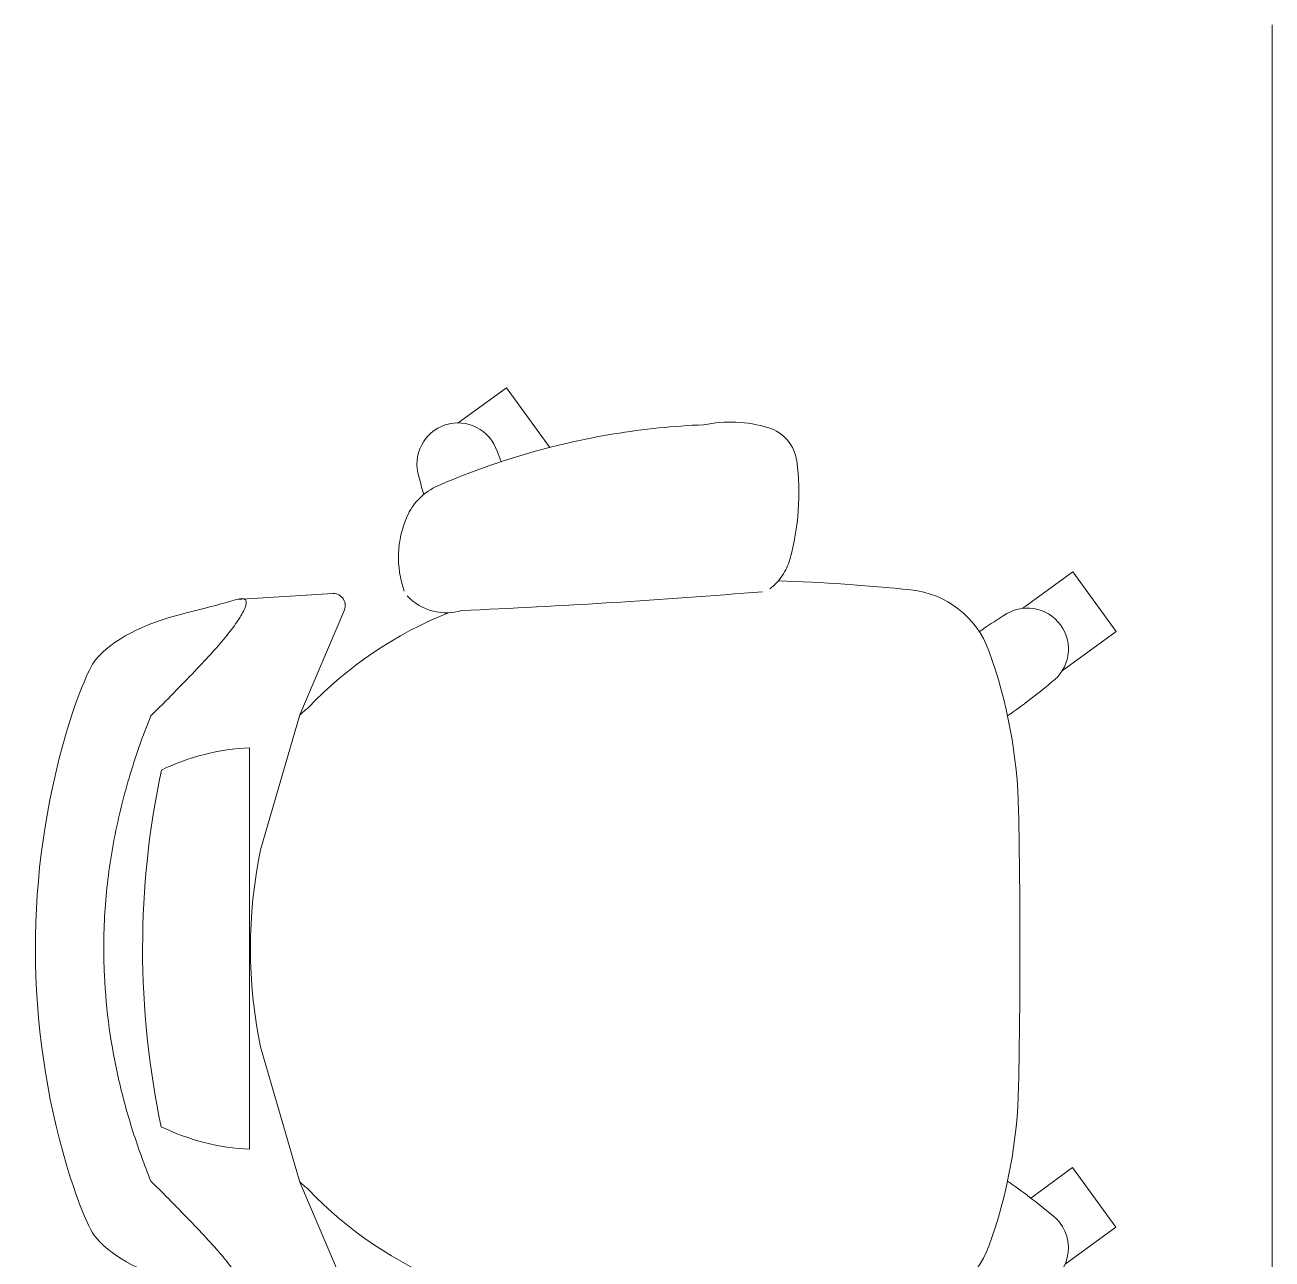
# Model space of a CAD drawing. Header units: inches. Extents: x -897 to 1409, y -1054 to 924.
# Drawn here: x 261.64 to 292.03, y 442.26 to 472.32 of the extents above; entities that cross this region are included whole.
import ezdxf

# ---------------------------------------------------------------- set-up
doc = ezdxf.new("R2010")
doc.units = ezdxf.units.IN
doc.header["$MEASUREMENT"] = 0
doc.layers.add('I-FURN', color=30, linetype='Continuous', lineweight=9)

# ---------------------------------------------------------------- blocks, each defined once
blk = doc.blocks.new('Workstation 3D - Workstation 3D-V96-7TH FLOOR TELECOM PLAN')
at = {"layer": 'I-FURN', "color": 53}
for p, q in [((14.651, 34.881), (14.5, 37.23)), ((1.109, 36.912), (10.891, 36.912)), ((3.6, 36.647), (0.305, 35.685)), ((8.4, 36.647), (11.695, 35.685)), ((-2.258, 34.596), (0.305, 35.685)), ((14.212, 34.616), (11.695, 35.685)), ((19.66, 30.653), (18.803, 31.832)), ((19.66, 30.653), (18.207, 29.597)), ((15.172, 16.854), (14.289, 18.07)), ((0.662, 16.859), (-0.08, 17.88)), ((-1.691, 17.043), (-0.791, 15.804)), ((13.72, 15.799), (12.766, 17.112)), ((0.662, 16.859), (-0.791, 15.804)), ((15.172, 16.854), (13.72, 15.799)), ((28.5, 12), (-28.5, 12))]:
    blk.add_line(p, q, dxfattribs=at)
for centre, radius, start, end in [((5.988, 18.599), 20.921, 77.9805, 101.9468), ((6.539, 36.677), 5.435, 153.919, 177.5258), ((5.461, 36.677), 5.435, 2.4742, 26.0163), ((6, 25.073), 11.82, 78.2823, 101.7177), ((2.53, 33.609), 3.042, 136.9863, 142.0953), ((9.47, 33.609), 3.042, 37.9047, 43.0137), ((6.8, 28.476), 9.671, 133.6094, 158.2559), ((5.2, 28.476), 9.671, 21.7801, 46.3906), ((14.352, 34.881), 0.299, 242.2107, 0), ((17.803, 31.835), 1, 287.9954, 107.9954), ((21.443, 17.166), 16.112, 104.1895, 105.8082), ((12.128, 45.843), 16.112, 290.8253, 291.8014), ((-29.475, 25.444), 44.454, 354.0007, 358.1762), ((-0.478, 21.035), 2.27, 185.9993, 250.0007), ((12.478, 21.035), 2.27, 289.9993, 354.0007), ((2.876, 30.251), 12.077, 250.0007, 268.9016), ((9.124, 30.251), 12.077, 271.0984, 289.9993), ((0.468, 9.965), 16.112, 32.1925, 34.6823), ((-1.294, 17.961), 1, 144.0015, 324.0015), ((13.294, 17.961), 1, 215.9985, 35.9985), ((-12.863, 27.688), 16.112, 320.1956, 324.991), ((24.863, 27.688), 16.112, 215.009, 219.8044), ((6, 193.176), 175.033, 268.90165, 271.09835)]:
    blk.add_arc(centre, radius, start, end, dxfattribs=at)
for centre, major_axis, ratio, start_param, end_param in [((6, 26.484), (-17.151, 0), 0.912367, 4.40136, 5.026573), ((1.083, 41.165), (2.191, 0.611), 0.13132, 1.709994, 2.907856), ((10.92, 41.177), (-2.189, 0.62), 0.126478, 3.441097, 4.597438), ((8.727, 16.87), (-9.205, 24.128), 0.265011, 0.099323, 0.367123), ((3.927, 16.63), (8.516, 24.381), 0.258653, 5.910526, 6.182415), ((10.888, 53.344), (-3.746, 16.5), 0.012487, 2.68195, 2.921986), ((9.13, 42.997), (-5.365, 5.982), 0.09349, 2.943874, 3.3392)]:
    blk.add_ellipse(centre, major_axis=major_axis, ratio=ratio, start_param=start_param, end_param=end_param, dxfattribs=at)
for points, knots in [([(11.67, 39.318), (11.174, 39.52), (10.162, 39.874), (8.588, 40.257), (6.976, 40.463), (5.023, 40.486), (3.195, 40.229), (1.533, 39.77), (0.727, 39.479), (0.33, 39.318)], [-1, -1, -1, -1, -0.861111, -0.722222, -0.583333, -0.444444, -0.222222, -0.111111, 0, 0, 0, 0]), ([(0.33, 39.318), (0.137, 39.121), (-0.237, 38.748), (-0.929, 38.073), (-1.524, 37.536), (-2.001, 37.178), (-2.195, 37.07), (-2.28, 37.033)], [-1, -1, -1, -1, -0.833333, -0.666667, -0.333333, -0.166667, 0, 0, 0, 0]), ([(14.28, 37.033), (14.195, 37.07), (14.001, 37.178), (13.524, 37.536), (12.928, 38.074), (12.237, 38.748), (11.863, 39.121), (11.67, 39.318)], [-1, -1, -1, -1, -0.833333, -0.666667, -0.333333, -0.166667, 0, 0, 0, 0]), ([(14.591, 33.073), (14.409, 32.902), (14.155, 32.47), (14.166, 31.971), (14.232, 31.749)], [-0.815548, -0.815548, -0.815548, -0.815548, -0.244346, 0.287587, 0.287587, 0.287587, 0.287587]), ([(18.759, 25.843), (18.729, 26.579), (18.578, 28.056), (18.08, 30.233), (17.57, 31.638), (17.272, 32.323)], [3.1822403, 3.1822403, 3.1822403, 3.1822403, 3.3042578, 3.427853, 3.5514483, 3.5514483, 3.5514483, 3.5514483]), ([(14.232, 31.749), (14.285, 30.532), (14.415, 28.085), (14.591, 25.641), (14.692, 24.413)], [0.04328253, 0.04328253, 0.04328253, 0.04328253, 0.06236378, 0.08167587, 0.08167587, 0.08167587, 0.08167587]), ([(18.684, 24.264), (18.764, 24.523), (18.855, 25.052), (18.812, 25.587), (18.759, 25.843)], [2.8426875, 2.8426875, 2.8426875, 2.8426875, 3.098779, 3.34545, 3.34545, 3.34545, 3.34545])]:
    blk.add_open_spline(points, degree=3, knots=knots, dxfattribs=at)
for points in [[(16.512, 33.082), (16.23, 33.204), (15.618, 33.342), (14.999, 33.247), (14.708, 33.145)], [(17.272, 32.323), (17.199, 32.491), (16.989, 32.799), (16.68, 33.009), (16.512, 33.082)], [(14.759, 24.237), (14.849, 24.12), (15.066, 23.916), (15.336, 23.79), (15.478, 23.75)], [(17.879, 23.583), (18.063, 23.607), (18.416, 23.764), (18.629, 24.086), (18.684, 24.264)], [(15.478, 23.75), (15.867, 23.641), (16.667, 23.503), (17.479, 23.529), (17.879, 23.583)]]:
    blk.add_open_spline(points, degree=3, dxfattribs=at)

msp = doc.modelspace()

# ---------------------------------------------------------------- block references
at = {"color": 53, "lineweight": 9, "rotation": 89.99999999999939}
msp.add_blockref('Workstation 3D - Workstation 3D-V96-7TH FLOOR TELECOM PLAN', (304.03, 443.823), dxfattribs=at)

doc.saveas('drawing.dxf')
